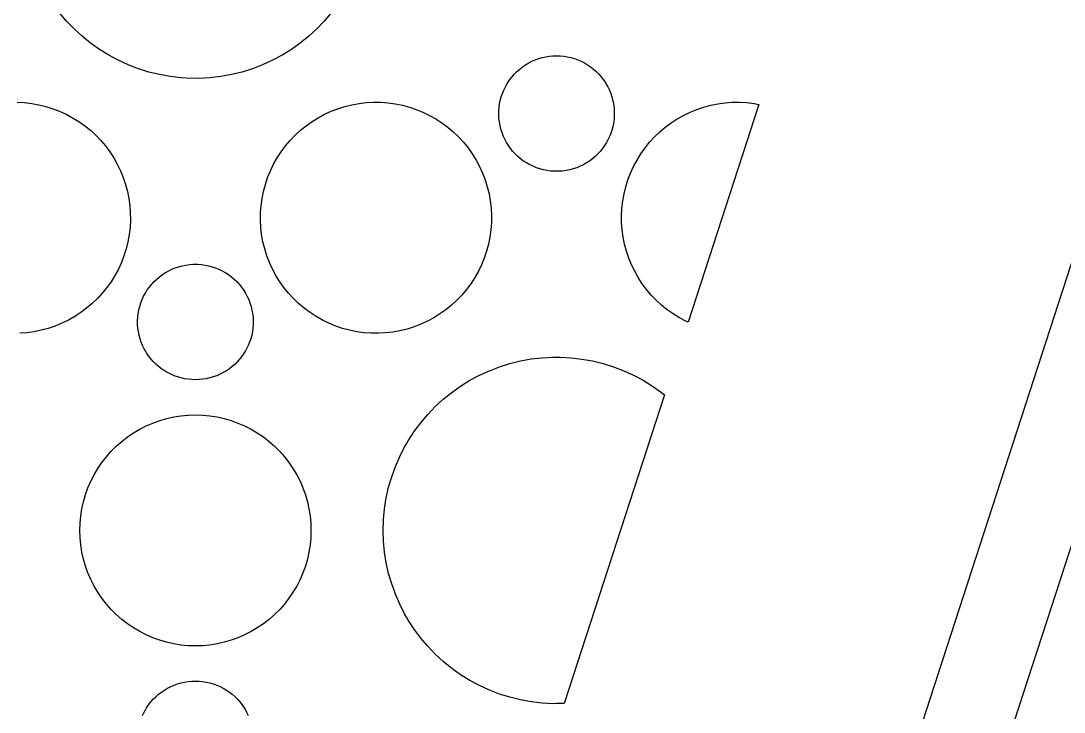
# Model space of a CAD drawing. Header units: metres. Extents: x 20 to 1108, y 20 to 485.
# Drawn here: x 179.61 to 215.72, y 136.28 to 160.22 of the extents above; entities that cross this region are included whole.
import ezdxf

# ---------------------------------------------------------------- set-up
doc = ezdxf.new("R2010")
doc.units = ezdxf.units.M

msp = doc.modelspace()

# ---------------------------------------------------------------- linework, layer by layer
for p, q in [((173.154, 20.0001), (248.154, 250.826)), ((251.309, 250.826), (176.309, 20)), ((181.195, 160.21), (180.953, 160.496)), ((190.356, 160.496), (190.113, 160.21)), ((181.456, 159.938), (181.195, 160.21)), ((190.113, 160.21), (189.853, 159.938)), ((181.733, 159.683), (181.456, 159.938)), ((182.027, 159.444), (181.733, 159.683)), ((189.575, 159.683), (189.281, 159.444)), ((189.853, 159.938), (189.575, 159.683)), ((182.334, 159.227), (182.027, 159.444)), ((189.281, 159.444), (188.975, 159.227)), ((182.655, 159.027), (182.334, 159.227)), ((182.986, 158.851), (182.655, 159.027)), ((188.653, 159.027), (188.322, 158.851)), ((188.975, 159.227), (188.653, 159.027)), ((197.417, 158.866), (197.537, 158.909)), ((197.537, 158.909), (197.657, 158.944)), ((197.657, 158.944), (197.778, 158.972)), ((197.778, 158.972), (197.904, 158.991)), ((197.904, 158.991), (198.029, 159.003)), ((198.029, 159.003), (198.154, 159.008)), ((198.154, 159.008), (198.279, 159.003)), ((198.279, 159.003), (198.404, 158.991)), ((198.404, 158.991), (198.53, 158.972)), ((198.53, 158.972), (198.651, 158.944)), ((198.651, 158.944), (198.772, 158.909)), ((198.772, 158.909), (198.892, 158.866)), ((183.33, 158.693), (182.986, 158.851)), ((183.681, 158.559), (183.33, 158.693)), ((184.042, 158.445), (183.681, 158.559)), ((187.628, 158.559), (187.267, 158.445)), ((187.979, 158.693), (187.628, 158.559)), ((188.322, 158.851), (187.979, 158.693)), ((196.785, 158.466), (196.879, 158.548)), ((196.879, 158.548), (196.979, 158.625)), ((196.979, 158.625), (197.083, 158.696)), ((197.083, 158.696), (197.19, 158.759)), ((197.19, 158.759), (197.302, 158.817)), ((197.302, 158.817), (197.417, 158.866)), ((198.892, 158.866), (199.007, 158.817)), ((199.007, 158.817), (199.119, 158.759)), ((199.119, 158.759), (199.226, 158.696)), ((199.226, 158.696), (199.331, 158.625)), ((199.331, 158.625), (199.43, 158.548)), ((199.43, 158.548), (199.525, 158.465)), ((184.406, 158.356), (184.042, 158.445)), ((184.778, 158.288), (184.406, 158.356)), ((185.152, 158.245), (184.778, 158.288)), ((185.528, 158.226), (185.152, 158.245)), ((185.654, 158.227), (185.528, 158.226)), ((185.78, 158.226), (185.654, 158.227)), ((186.155, 158.245), (185.78, 158.226)), ((186.53, 158.288), (186.155, 158.245)), ((186.902, 158.356), (186.53, 158.288)), ((187.267, 158.445), (186.902, 158.356)), ((196.466, 158.079), (196.536, 158.184)), ((196.536, 158.184), (196.614, 158.283)), ((196.614, 158.283), (196.696, 158.377)), ((196.696, 158.377), (196.785, 158.466)), ((199.525, 158.465), (199.613, 158.376)), ((199.613, 158.376), (199.695, 158.283)), ((199.695, 158.283), (199.773, 158.183)), ((199.773, 158.183), (199.844, 158.078)), ((196.279, 157.703), (196.327, 157.821)), ((196.327, 157.821), (196.382, 157.934)), ((196.382, 157.934), (196.422, 158.006)), ((196.422, 158.006), (196.466, 158.079)), ((199.844, 158.078), (199.886, 158.007)), ((199.886, 158.007), (199.927, 157.934)), ((199.927, 157.934), (199.983, 157.819)), ((199.983, 157.819), (200.029, 157.703)), ((196.182, 157.341), (196.207, 157.465)), ((196.207, 157.465), (196.239, 157.586)), ((196.239, 157.586), (196.279, 157.703)), ((200.029, 157.703), (200.069, 157.584)), ((200.069, 157.584), (200.103, 157.463)), ((200.103, 157.463), (200.127, 157.34)), ((179.489, 157.399), (179.739, 157.385)), ((179.739, 157.385), (179.99, 157.356)), ((179.99, 157.356), (180.235, 157.312)), ((180.235, 157.312), (180.482, 157.251)), ((180.482, 157.251), (180.722, 157.176)), ((180.722, 157.176), (180.954, 157.087)), ((180.954, 157.087), (181.185, 156.982)), ((190.126, 156.983), (190.355, 157.087)), ((190.355, 157.087), (190.587, 157.176)), ((190.587, 157.176), (190.827, 157.251)), ((190.827, 157.251), (191.073, 157.312)), ((191.073, 157.312), (191.318, 157.356)), ((191.318, 157.356), (191.569, 157.385)), ((191.569, 157.385), (191.819, 157.398)), ((191.819, 157.398), (192.072, 157.396)), ((192.072, 157.396), (192.321, 157.377)), ((192.321, 157.377), (192.571, 157.343)), ((192.571, 157.343), (192.818, 157.293)), ((192.818, 157.293), (193.06, 157.228)), ((193.06, 157.228), (193.298, 157.148)), ((193.298, 157.148), (193.531, 157.053)), ((196.154, 156.965), (196.155, 157.092)), ((196.155, 157.092), (196.165, 157.216)), ((196.165, 157.216), (196.182, 157.341)), ((200.127, 157.34), (200.144, 157.216)), ((200.144, 157.216), (200.153, 157.092)), ((200.153, 157.092), (200.154, 156.965)), ((205.156, 157.326), (202.704, 149.779)), ((202.777, 157.053), (203.011, 157.148)), ((203.011, 157.148), (203.249, 157.228)), ((203.249, 157.228), (203.49, 157.293)), ((203.49, 157.293), (203.737, 157.343)), ((203.737, 157.343), (203.987, 157.377)), ((203.987, 157.377), (204.236, 157.396)), ((204.236, 157.396), (204.489, 157.399)), ((204.489, 157.399), (204.739, 157.385)), ((204.739, 157.385), (204.99, 157.356)), ((204.99, 157.356), (205.156, 157.326)), ((181.185, 156.982), (181.403, 156.863)), ((181.403, 156.863), (181.618, 156.731)), ((181.618, 156.731), (181.822, 156.586)), ((189.486, 156.586), (189.691, 156.731)), ((189.691, 156.731), (189.905, 156.863)), ((189.905, 156.863), (190.126, 156.983)), ((193.531, 157.053), (193.758, 156.943)), ((193.758, 156.943), (193.976, 156.82)), ((193.976, 156.82), (194.187, 156.683)), ((196.161, 156.841), (196.154, 156.965)), ((196.175, 156.716), (196.161, 156.841)), ((196.197, 156.592), (196.175, 156.716)), ((200.134, 156.716), (200.111, 156.592)), ((200.148, 156.841), (200.134, 156.716)), ((200.154, 156.965), (200.148, 156.841)), ((202.123, 156.684), (202.333, 156.82)), ((202.333, 156.82), (202.551, 156.943)), ((202.551, 156.943), (202.777, 157.053)), ((181.822, 156.586), (182.019, 156.427)), ((182.019, 156.427), (182.204, 156.257)), ((189.106, 156.258), (189.29, 156.427)), ((189.29, 156.427), (189.486, 156.586)), ((194.187, 156.683), (194.39, 156.533)), ((194.39, 156.533), (194.581, 156.371)), ((194.581, 156.371), (194.763, 156.197)), ((196.228, 156.47), (196.197, 156.592)), ((196.266, 156.349), (196.228, 156.47)), ((200.081, 156.47), (200.043, 156.349)), ((200.111, 156.592), (200.081, 156.47)), ((201.547, 156.198), (201.728, 156.371)), ((201.728, 156.371), (201.919, 156.533)), ((201.919, 156.533), (202.123, 156.684)), ((182.204, 156.257), (182.378, 156.075)), ((182.378, 156.075), (182.538, 155.884)), ((188.771, 155.884), (188.932, 156.076)), ((188.932, 156.076), (189.106, 156.258)), ((194.763, 156.197), (194.932, 156.013)), ((194.932, 156.013), (195.09, 155.818)), ((196.311, 156.234), (196.266, 156.349)), ((196.362, 156.119), (196.311, 156.234)), ((196.422, 156.006), (196.362, 156.119)), ((196.489, 155.9), (196.422, 156.006)), ((199.887, 156.006), (199.819, 155.9)), ((199.946, 156.119), (199.887, 156.006)), ((199.998, 156.234), (199.946, 156.119)), ((200.043, 156.349), (199.998, 156.234)), ((201.219, 155.818), (201.377, 156.013)), ((201.377, 156.013), (201.547, 156.198)), ((182.538, 155.884), (182.69, 155.681)), ((182.69, 155.681), (182.826, 155.47)), ((188.483, 155.47), (188.62, 155.682)), ((188.62, 155.682), (188.771, 155.884)), ((195.09, 155.818), (195.235, 155.613)), ((196.562, 155.798), (196.489, 155.9)), ((196.641, 155.698), (196.562, 155.798)), ((196.725, 155.608), (196.641, 155.698)), ((199.668, 155.698), (199.584, 155.608)), ((199.747, 155.798), (199.668, 155.698)), ((199.819, 155.9), (199.747, 155.798)), ((201.073, 155.613), (201.219, 155.818)), ((182.826, 155.47), (182.949, 155.252)), ((188.359, 155.252), (188.483, 155.47)), ((195.235, 155.613), (195.369, 155.398)), ((195.369, 155.398), (195.488, 155.176)), ((196.816, 155.521), (196.725, 155.608)), ((196.911, 155.44), (196.816, 155.521)), ((197.013, 155.364), (196.911, 155.44)), ((197.119, 155.296), (197.013, 155.364)), ((197.227, 155.234), (197.119, 155.296)), ((199.19, 155.296), (199.082, 155.234)), ((199.296, 155.364), (199.19, 155.296)), ((199.398, 155.44), (199.296, 155.364)), ((199.493, 155.521), (199.398, 155.44)), ((199.584, 155.608), (199.493, 155.521)), ((200.821, 155.177), (200.94, 155.398)), ((200.94, 155.398), (201.073, 155.613)), ((182.949, 155.252), (183.06, 155.026)), ((183.06, 155.026), (183.153, 154.793)), ((188.155, 154.793), (188.25, 155.026)), ((188.25, 155.026), (188.359, 155.252)), ((195.488, 155.176), (195.592, 154.947)), ((195.592, 154.947), (195.682, 154.715)), ((197.34, 155.18), (197.227, 155.234)), ((197.458, 155.132), (197.34, 155.18)), ((197.577, 155.092), (197.458, 155.132)), ((197.697, 155.06), (197.577, 155.092)), ((197.82, 155.034), (197.697, 155.06)), ((197.946, 155.018), (197.82, 155.034)), ((198.07, 155.008), (197.946, 155.018)), ((198.238, 155.008), (198.07, 155.008)), ((198.362, 155.018), (198.238, 155.008)), ((198.488, 155.034), (198.362, 155.018)), ((198.611, 155.06), (198.488, 155.034)), ((198.732, 155.092), (198.611, 155.06)), ((198.851, 155.132), (198.732, 155.092)), ((198.969, 155.18), (198.851, 155.132)), ((199.082, 155.234), (198.969, 155.18)), ((200.627, 154.715), (200.717, 154.948)), ((200.717, 154.948), (200.821, 155.177)), ((183.153, 154.793), (183.234, 154.555)), ((183.234, 154.555), (183.299, 154.312)), ((188.01, 154.313), (188.075, 154.556)), ((188.075, 154.556), (188.155, 154.793)), ((195.682, 154.715), (195.757, 154.473)), ((200.552, 154.475), (200.627, 154.715)), ((183.299, 154.312), (183.349, 154.066)), ((187.96, 154.067), (188.01, 154.313)), ((195.757, 154.473), (195.817, 154.229)), ((195.817, 154.229), (195.862, 153.982)), ((200.447, 153.984), (200.491, 154.229)), ((200.491, 154.229), (200.552, 154.475)), ((183.349, 154.066), (183.383, 153.817)), ((187.926, 153.817), (187.96, 154.067)), ((195.862, 153.982), (195.891, 153.732)), ((200.418, 153.734), (200.447, 153.984)), ((183.383, 153.817), (183.401, 153.568)), ((183.401, 153.568), (183.404, 153.315)), ((187.905, 153.315), (187.907, 153.568)), ((187.907, 153.568), (187.926, 153.817)), ((195.891, 153.732), (195.903, 153.483)), ((195.903, 153.483), (195.901, 153.23)), ((200.404, 153.483), (200.418, 153.734)), ((200.407, 153.23), (200.404, 153.483)), ((183.404, 153.315), (183.391, 153.066)), ((187.918, 153.066), (187.905, 153.315)), ((195.901, 153.23), (195.883, 152.981)), ((200.426, 152.981), (200.407, 153.23)), ((183.362, 152.816), (183.317, 152.568)), ((183.391, 153.066), (183.362, 152.816)), ((187.946, 152.816), (187.918, 153.066)), ((187.991, 152.568), (187.946, 152.816)), ((195.883, 152.981), (195.849, 152.732)), ((200.46, 152.732), (200.426, 152.981)), ((183.317, 152.568), (183.257, 152.324)), ((188.052, 152.324), (187.991, 152.568)), ((195.799, 152.485), (195.734, 152.242)), ((195.849, 152.732), (195.799, 152.485)), ((200.51, 152.485), (200.46, 152.732)), ((200.574, 152.242), (200.51, 152.485)), ((183.182, 152.082), (183.092, 151.85)), ((183.257, 152.324), (183.182, 152.082)), ((188.127, 152.082), (188.052, 152.324)), ((188.217, 151.85), (188.127, 152.082)), ((195.734, 152.242), (195.653, 152.004)), ((200.655, 152.004), (200.574, 152.242)), ((183.092, 151.85), (182.988, 151.621)), ((184.84, 151.617), (184.958, 151.665)), ((184.958, 151.665), (185.077, 151.705)), ((185.077, 151.705), (185.197, 151.737)), ((185.197, 151.737), (185.32, 151.763)), ((185.32, 151.763), (185.446, 151.779)), ((185.446, 151.779), (185.57, 151.788)), ((185.57, 151.788), (185.654, 151.789)), ((185.654, 151.789), (185.738, 151.789)), ((185.738, 151.789), (185.862, 151.779)), ((185.862, 151.779), (185.988, 151.763)), ((185.988, 151.763), (186.111, 151.737)), ((186.111, 151.737), (186.232, 151.705)), ((186.232, 151.705), (186.351, 151.665)), ((186.351, 151.665), (186.469, 151.617)), ((188.32, 151.621), (188.217, 151.85)), ((195.56, 151.772), (195.449, 151.545)), ((195.653, 152.004), (195.56, 151.772)), ((200.749, 151.772), (200.655, 152.004)), ((200.859, 151.545), (200.749, 151.772)), ((182.869, 151.4), (182.735, 151.184)), ((182.988, 151.621), (182.869, 151.4)), ((184.316, 151.276), (184.411, 151.358)), ((184.411, 151.358), (184.514, 151.433)), ((184.514, 151.433), (184.619, 151.501)), ((184.619, 151.501), (184.729, 151.564)), ((184.729, 151.564), (184.84, 151.617)), ((186.469, 151.617), (186.582, 151.563)), ((186.582, 151.563), (186.69, 151.501)), ((186.69, 151.501), (186.796, 151.433)), ((186.796, 151.433), (186.898, 151.358)), ((186.898, 151.358), (186.993, 151.276)), ((188.44, 151.4), (188.32, 151.621)), ((188.573, 151.184), (188.44, 151.4)), ((195.326, 151.327), (195.19, 151.116)), ((195.449, 151.545), (195.326, 151.327)), ((200.983, 151.327), (200.859, 151.545)), ((201.119, 151.116), (200.983, 151.327)), ((182.591, 150.98), (182.432, 150.784)), ((182.735, 151.184), (182.591, 150.98)), ((183.989, 150.898), (184.062, 151)), ((184.062, 151), (184.141, 151.099)), ((184.141, 151.099), (184.226, 151.191)), ((184.226, 151.191), (184.316, 151.276)), ((186.993, 151.276), (187.084, 151.19)), ((187.084, 151.19), (187.168, 151.099)), ((187.168, 151.099), (187.247, 150.999)), ((187.247, 150.999), (187.319, 150.898)), ((188.719, 150.98), (188.573, 151.184)), ((188.877, 150.784), (188.719, 150.98)), ((195.19, 151.116), (195.038, 150.913)), ((201.271, 150.913), (201.119, 151.116)), ((182.263, 150.601), (182.081, 150.426)), ((182.432, 150.784), (182.263, 150.601)), ((183.811, 150.566), (183.863, 150.68)), ((183.863, 150.68), (183.922, 150.791)), ((183.922, 150.791), (183.989, 150.898)), ((187.319, 150.898), (187.387, 150.791)), ((187.387, 150.791), (187.446, 150.678)), ((187.446, 150.678), (187.498, 150.565)), ((189.046, 150.601), (188.877, 150.784)), ((189.228, 150.426), (189.046, 150.601)), ((194.878, 150.723), (194.704, 150.54)), ((195.038, 150.913), (194.878, 150.723)), ((201.431, 150.723), (201.271, 150.913)), ((201.605, 150.54), (201.431, 150.723)), ((181.89, 150.265), (181.687, 150.114)), ((182.081, 150.426), (181.89, 150.265)), ((183.697, 150.206), (183.728, 150.328)), ((183.728, 150.328), (183.766, 150.448)), ((183.766, 150.448), (183.811, 150.566)), ((187.498, 150.565), (187.543, 150.448)), ((187.543, 150.448), (187.581, 150.327)), ((187.581, 150.327), (187.611, 150.205)), ((189.419, 150.265), (189.228, 150.426)), ((189.622, 150.114), (189.419, 150.265)), ((194.519, 150.37), (194.322, 150.211)), ((194.704, 150.54), (194.519, 150.37)), ((201.79, 150.37), (201.605, 150.54)), ((201.986, 150.211), (201.79, 150.37)), ((181.258, 149.855), (181.031, 149.744)), ((181.476, 149.977), (181.258, 149.855)), ((181.687, 150.114), (181.476, 149.977)), ((183.654, 149.832), (183.661, 149.956)), ((183.661, 149.956), (183.675, 150.081)), ((183.675, 150.081), (183.697, 150.206)), ((187.611, 150.205), (187.634, 150.081)), ((187.634, 150.081), (187.648, 149.956)), ((187.648, 149.956), (187.654, 149.832)), ((189.833, 149.977), (189.622, 150.114)), ((190.051, 149.855), (189.833, 149.977)), ((190.277, 149.744), (190.051, 149.855)), ((193.903, 149.934), (193.685, 149.816)), ((194.118, 150.067), (193.903, 149.934)), ((194.322, 150.211), (194.118, 150.067)), ((202.191, 150.067), (201.986, 150.211)), ((202.405, 149.934), (202.191, 150.067)), ((202.624, 149.816), (202.405, 149.934)), ((180.318, 149.504), (180.071, 149.454)), ((180.559, 149.569), (180.318, 149.504)), ((180.798, 149.65), (180.559, 149.569)), ((181.031, 149.744), (180.798, 149.65)), ((183.655, 149.705), (183.654, 149.832)), ((183.665, 149.581), (183.655, 149.705)), ((183.682, 149.457), (183.665, 149.581)), ((187.644, 149.581), (187.627, 149.457)), ((187.653, 149.705), (187.644, 149.581)), ((187.654, 149.832), (187.653, 149.705)), ((190.511, 149.65), (190.277, 149.744)), ((190.75, 149.569), (190.511, 149.65)), ((190.99, 149.504), (190.75, 149.569)), ((191.237, 149.454), (190.99, 149.504)), ((192.982, 149.546), (192.735, 149.485)), ((193.222, 149.621), (192.982, 149.546)), ((193.454, 149.71), (193.222, 149.621)), ((193.685, 149.816), (193.454, 149.71)), ((202.704, 149.779), (202.624, 149.816)), ((179.821, 149.42), (179.572, 149.402)), ((180.071, 149.454), (179.821, 149.42)), ((183.706, 149.334), (183.682, 149.457)), ((183.739, 149.212), (183.706, 149.334)), ((183.779, 149.093), (183.739, 149.212)), ((187.569, 149.212), (187.529, 149.093)), ((187.603, 149.334), (187.569, 149.212)), ((187.627, 149.457), (187.603, 149.334)), ((191.487, 149.42), (191.237, 149.454)), ((191.736, 149.401), (191.487, 149.42)), ((191.989, 149.4), (191.736, 149.401)), ((192.239, 149.412), (191.989, 149.4)), ((192.49, 149.442), (192.239, 149.412)), ((192.735, 149.485), (192.49, 149.442)), ((183.826, 148.978), (183.779, 149.093)), ((183.882, 148.863), (183.826, 148.978)), ((183.923, 148.79), (183.882, 148.863)), ((183.965, 148.719), (183.923, 148.79)), ((187.387, 148.79), (187.344, 148.719)), ((187.427, 148.863), (187.387, 148.79)), ((187.483, 148.978), (187.427, 148.863)), ((187.529, 149.093), (187.483, 148.978)), ((184.036, 148.614), (183.965, 148.719)), ((184.113, 148.515), (184.036, 148.614)), ((184.195, 148.421), (184.113, 148.515)), ((184.284, 148.332), (184.195, 148.421)), ((187.113, 148.421), (187.025, 148.332)), ((187.195, 148.515), (187.113, 148.421)), ((187.273, 148.614), (187.195, 148.515)), ((187.344, 148.719), (187.273, 148.614)), ((196.542, 148.352), (196.906, 148.442)), ((196.906, 148.442), (197.278, 148.509)), ((197.278, 148.509), (197.653, 148.551)), ((197.653, 148.551), (198.028, 148.571)), ((198.028, 148.571), (198.154, 148.57)), ((198.154, 148.57), (198.28, 148.572)), ((198.28, 148.572), (198.656, 148.551)), ((198.656, 148.551), (199.03, 148.508)), ((199.03, 148.508), (199.402, 148.442)), ((199.402, 148.442), (199.767, 148.352)), ((184.379, 148.249), (184.284, 148.332)), ((184.478, 148.172), (184.379, 148.249)), ((184.583, 148.101), (184.478, 148.172)), ((184.69, 148.037), (184.583, 148.101)), ((186.726, 148.101), (186.619, 148.037)), ((186.831, 148.172), (186.726, 148.101)), ((186.93, 148.249), (186.831, 148.172)), ((187.025, 148.332), (186.93, 148.249)), ((195.487, 147.947), (195.83, 148.104)), ((195.83, 148.104), (196.181, 148.238)), ((196.181, 148.238), (196.542, 148.352)), ((199.767, 148.352), (200.128, 148.238)), ((200.128, 148.238), (200.479, 148.104)), ((200.479, 148.104), (200.822, 147.946)), ((184.802, 147.981), (184.69, 148.037)), ((184.917, 147.93), (184.802, 147.981)), ((185.037, 147.888), (184.917, 147.93)), ((185.157, 147.853), (185.037, 147.888)), ((185.278, 147.825), (185.157, 147.853)), ((185.404, 147.807), (185.278, 147.825)), ((185.529, 147.794), (185.404, 147.807)), ((185.654, 147.789), (185.529, 147.794)), ((185.779, 147.794), (185.654, 147.789)), ((185.904, 147.807), (185.779, 147.794)), ((186.03, 147.825), (185.904, 147.807)), ((186.151, 147.853), (186.03, 147.825)), ((186.272, 147.888), (186.151, 147.853)), ((186.392, 147.93), (186.272, 147.888)), ((186.507, 147.981), (186.392, 147.93)), ((186.619, 148.037), (186.507, 147.981)), ((194.834, 147.57), (195.155, 147.77)), ((195.155, 147.77), (195.487, 147.947)), ((200.822, 147.946), (201.153, 147.77)), ((201.153, 147.77), (201.475, 147.57)), ((194.233, 147.114), (194.527, 147.353)), ((194.527, 147.353), (194.834, 147.57)), ((201.475, 147.57), (201.781, 147.353)), ((201.781, 147.353), (201.888, 147.267)), ((193.957, 146.86), (194.233, 147.114)), ((201.888, 147.267), (198.417, 136.582)), ((193.696, 146.588), (193.957, 146.86)), ((183.95, 146.193), (184.181, 146.291)), ((184.181, 146.291), (184.419, 146.377)), ((184.419, 146.377), (184.66, 146.447)), ((184.66, 146.447), (184.904, 146.502)), ((184.904, 146.502), (185.153, 146.541)), ((185.153, 146.541), (185.402, 146.566)), ((185.402, 146.566), (185.654, 146.573)), ((185.654, 146.573), (185.906, 146.566)), ((185.906, 146.566), (186.155, 146.541)), ((186.155, 146.541), (186.404, 146.502)), ((186.404, 146.502), (186.649, 146.447)), ((186.649, 146.447), (186.89, 146.377)), ((186.89, 146.377), (187.128, 146.291)), ((187.128, 146.291), (187.358, 146.193)), ((193.229, 145.997), (193.453, 146.3)), ((193.453, 146.3), (193.696, 146.588)), ((183.304, 145.81), (183.512, 145.95)), ((183.512, 145.95), (183.727, 146.077)), ((183.727, 146.077), (183.95, 146.193)), ((187.358, 146.193), (187.582, 146.077)), ((187.582, 146.077), (187.797, 145.95)), ((187.797, 145.95), (188.007, 145.81)), ((193.023, 145.68), (193.229, 145.997)), ((182.916, 145.489), (183.104, 145.654)), ((183.104, 145.654), (183.304, 145.81)), ((188.007, 145.81), (188.205, 145.654)), ((188.205, 145.654), (188.394, 145.488)), ((192.897, 145.464), (192.961, 145.572)), ((192.961, 145.572), (193.023, 145.68)), ((182.573, 145.123), (182.738, 145.312)), ((182.738, 145.312), (182.916, 145.489)), ((188.394, 145.488), (188.571, 145.311)), ((188.571, 145.311), (188.736, 145.123)), ((192.726, 145.128), (192.897, 145.464)), ((182.276, 144.715), (182.418, 144.925)), ((182.418, 144.925), (182.573, 145.123)), ((188.736, 145.123), (188.891, 144.924)), ((188.891, 144.924), (189.032, 144.715)), ((192.576, 144.782), (192.726, 145.128)), ((182.035, 144.277), (182.15, 144.5)), ((182.15, 144.5), (182.276, 144.715)), ((189.032, 144.715), (189.16, 144.499)), ((189.16, 144.499), (189.275, 144.276)), ((192.448, 144.428), (192.576, 144.782)), ((181.936, 144.046), (182.035, 144.277)), ((189.275, 144.276), (189.373, 144.046)), ((192.343, 144.067), (192.448, 144.428)), ((181.779, 143.568), (181.851, 143.811)), ((181.851, 143.811), (181.936, 144.046)), ((189.373, 144.046), (189.459, 143.809)), ((189.459, 143.809), (189.529, 143.568)), ((192.261, 143.698), (192.343, 144.067)), ((181.726, 143.323), (181.779, 143.568)), ((189.529, 143.568), (189.584, 143.321)), ((192.202, 143.324), (192.261, 143.698)), ((181.662, 142.825), (181.686, 143.073)), ((181.686, 143.073), (181.726, 143.323)), ((189.584, 143.321), (189.623, 143.073)), ((189.623, 143.073), (189.647, 142.825)), ((192.166, 142.95), (192.202, 143.324)), ((181.654, 142.574), (181.662, 142.825)), ((189.647, 142.825), (189.654, 142.572)), ((192.154, 142.574), (192.166, 142.95)), ((181.662, 142.321), (181.654, 142.574)), ((181.686, 142.072), (181.662, 142.321)), ((189.647, 142.321), (189.623, 142.072)), ((189.654, 142.572), (189.647, 142.321)), ((192.167, 142.196), (192.154, 142.574)), ((181.725, 141.824), (181.686, 142.072)), ((189.623, 142.072), (189.584, 141.824)), ((192.202, 141.822), (192.167, 142.196)), ((181.779, 141.579), (181.725, 141.824)), ((181.85, 141.338), (181.779, 141.579)), ((189.529, 141.579), (189.459, 141.338)), ((189.584, 141.824), (189.529, 141.579)), ((192.261, 141.449), (192.202, 141.822)), ((181.936, 141.101), (181.85, 141.338)), ((189.459, 141.338), (189.373, 141.101)), ((192.343, 141.082), (192.261, 141.449)), ((182.034, 140.871), (181.936, 141.101)), ((182.149, 140.647), (182.034, 140.871)), ((189.275, 140.871), (189.16, 140.647)), ((189.373, 141.101), (189.275, 140.871)), ((192.448, 140.72), (192.343, 141.082)), ((182.276, 140.432), (182.149, 140.647)), ((189.16, 140.647), (189.032, 140.432)), ((192.576, 140.363), (192.448, 140.72)), ((182.418, 140.223), (182.276, 140.432)), ((182.572, 140.024), (182.418, 140.223)), ((188.891, 140.223), (188.736, 140.024)), ((189.032, 140.432), (188.891, 140.223)), ((192.726, 140.02), (192.576, 140.363)), ((182.737, 139.835), (182.572, 140.024)), ((182.915, 139.658), (182.737, 139.835)), ((188.571, 139.835), (188.394, 139.658)), ((188.736, 140.024), (188.571, 139.835)), ((192.897, 139.684), (192.726, 140.02)), ((183.104, 139.492), (182.915, 139.658)), ((183.302, 139.337), (183.104, 139.492)), ((188.205, 139.492), (188.007, 139.337)), ((188.394, 139.658), (188.205, 139.492)), ((192.961, 139.574), (192.897, 139.684)), ((193.023, 139.466), (192.961, 139.574)), ((193.228, 139.151), (193.023, 139.466)), ((183.512, 139.195), (183.302, 139.337)), ((183.727, 139.068), (183.512, 139.195)), ((183.95, 138.954), (183.727, 139.068)), ((187.582, 139.068), (187.358, 138.954)), ((187.797, 139.195), (187.582, 139.068)), ((188.007, 139.337), (187.797, 139.195)), ((193.453, 138.846), (193.228, 139.151)), ((184.181, 138.855), (183.95, 138.954)), ((184.419, 138.77), (184.181, 138.855)), ((184.659, 138.698), (184.419, 138.77)), ((184.904, 138.645), (184.659, 138.698)), ((186.65, 138.698), (186.404, 138.645)), ((186.89, 138.77), (186.65, 138.698)), ((187.128, 138.855), (186.89, 138.77)), ((187.358, 138.954), (187.128, 138.855)), ((193.695, 138.56), (193.453, 138.846)), ((185.153, 138.605), (184.904, 138.645)), ((185.402, 138.581), (185.153, 138.605)), ((185.654, 138.573), (185.402, 138.581)), ((185.906, 138.581), (185.654, 138.573)), ((186.155, 138.605), (185.906, 138.581)), ((186.404, 138.645), (186.155, 138.605)), ((193.956, 138.287), (193.695, 138.56)), ((194.233, 138.032), (193.956, 138.287)), ((194.527, 137.794), (194.233, 138.032)), ((194.834, 137.576), (194.527, 137.794)), ((184.917, 137.216), (185.037, 137.258)), ((185.037, 137.258), (185.157, 137.294)), ((185.157, 137.294), (185.278, 137.32)), ((185.278, 137.32), (185.404, 137.34)), ((185.404, 137.34), (185.529, 137.353)), ((185.529, 137.353), (185.654, 137.358)), ((185.654, 137.358), (185.779, 137.353)), ((185.779, 137.353), (185.904, 137.34)), ((185.904, 137.34), (186.03, 137.32)), ((186.03, 137.32), (186.151, 137.294)), ((186.151, 137.294), (186.272, 137.258)), ((186.272, 137.258), (186.392, 137.216)), ((195.155, 137.377), (194.834, 137.576)), ((195.486, 137.2), (195.155, 137.377)), ((184.285, 136.816), (184.379, 136.898)), ((184.379, 136.898), (184.479, 136.975)), ((184.479, 136.975), (184.583, 137.045)), ((184.583, 137.045), (184.69, 137.109)), ((184.69, 137.109), (184.802, 137.166)), ((184.802, 137.166), (184.917, 137.216)), ((186.392, 137.216), (186.507, 137.166)), ((186.507, 137.166), (186.619, 137.109)), ((186.619, 137.109), (186.726, 137.045)), ((186.726, 137.045), (186.831, 136.975)), ((186.831, 136.975), (186.93, 136.898)), ((186.93, 136.898), (187.025, 136.815)), ((195.83, 137.042), (195.486, 137.2)), ((196.181, 136.907), (195.83, 137.042)), ((196.542, 136.794), (196.181, 136.907)), ((183.966, 136.428), (184.036, 136.533)), ((184.036, 136.533), (184.114, 136.632)), ((184.114, 136.632), (184.196, 136.727)), ((184.196, 136.727), (184.285, 136.816)), ((187.025, 136.815), (187.113, 136.726)), ((187.113, 136.726), (187.195, 136.632)), ((187.195, 136.632), (187.273, 136.532)), ((187.273, 136.532), (187.344, 136.427)), ((196.906, 136.705), (196.542, 136.794)), ((197.278, 136.638), (196.906, 136.705)), ((197.652, 136.595), (197.278, 136.638)), ((198.028, 136.574), (197.652, 136.595)), ((198.154, 136.576), (198.028, 136.574)), ((198.28, 136.575), (198.154, 136.576)), ((198.417, 136.582), (198.28, 136.575)), ((183.827, 136.17), (183.882, 136.283)), ((183.882, 136.283), (183.922, 136.356)), ((183.922, 136.356), (183.966, 136.428)), ((187.344, 136.427), (187.386, 136.357)), ((187.386, 136.357), (187.427, 136.283)), ((187.427, 136.283), (187.483, 136.169))]:
    msp.add_line(p, q)

doc.saveas('drawing.dxf')
